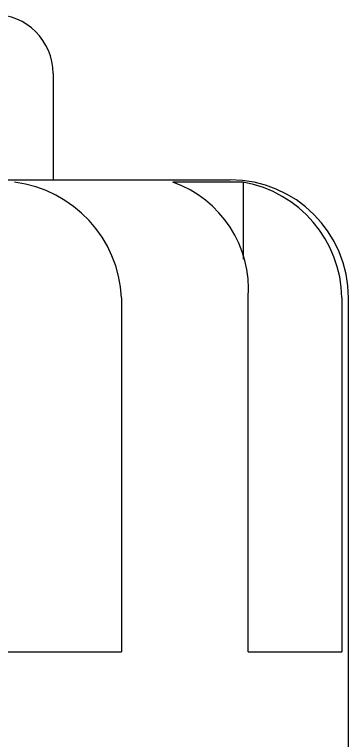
# Model space of a CAD drawing. Extents: x 257 to 467, y 148 to 350.
# Drawn here: x 450.72 to 453.55, y 228.73 to 234.88 of the extents above; entities that cross this region are included whole.
import ezdxf

# ---------------------------------------------------------------- set-up
doc = ezdxf.new("R2010")
doc.units = 0
doc.layers.get('0').update_dxf_attribs({"linetype": 'CONTINUOUS'})

msp = doc.modelspace()

# ---------------------------------------------------------------- linework, layer by layer
at = {"color": 7, "linetype": 'CONTINUOUS'}
for p, q in [((451.0464, 234.3772), (451.0464, 233.4772)), ((419.5464, 233.4772), (452.5464, 233.4772)), ((452.6545, 233.457), (452.06, 233.457)), ((452.6545, 233.457), (452.6545, 232.8048)), ((451.6268, 232.4772), (451.6268, 229.4772)), ((452.6983, 229.4772), (452.6983, 232.4772)), ((453.4904, 232.4772), (453.4904, 229.4772)), ((453.5464, 227.9772), (453.5464, 232.4772)), ((449.3711, 229.4772), (451.6268, 229.4772)), ((452.6983, 229.4772), (453.4904, 229.4772))]:
    msp.add_line(p, q, dxfattribs=at)
for centre, radius, start, end in [((450.5464, 234.3772), 0.5, 0, 90), ((450.5886, 232.4259), 1.0395, 2.82578, 82.70287), ((451.736, 232.5481), 0.9649, 355.78599, 70.37863), ((452.5464, 232.4772), 1, 0, 90), ((452.4805, 232.4621), 1.01, 0.85558, 80.0788)]:
    msp.add_arc(centre, radius, start, end, dxfattribs=at)

doc.saveas('drawing.dxf')
